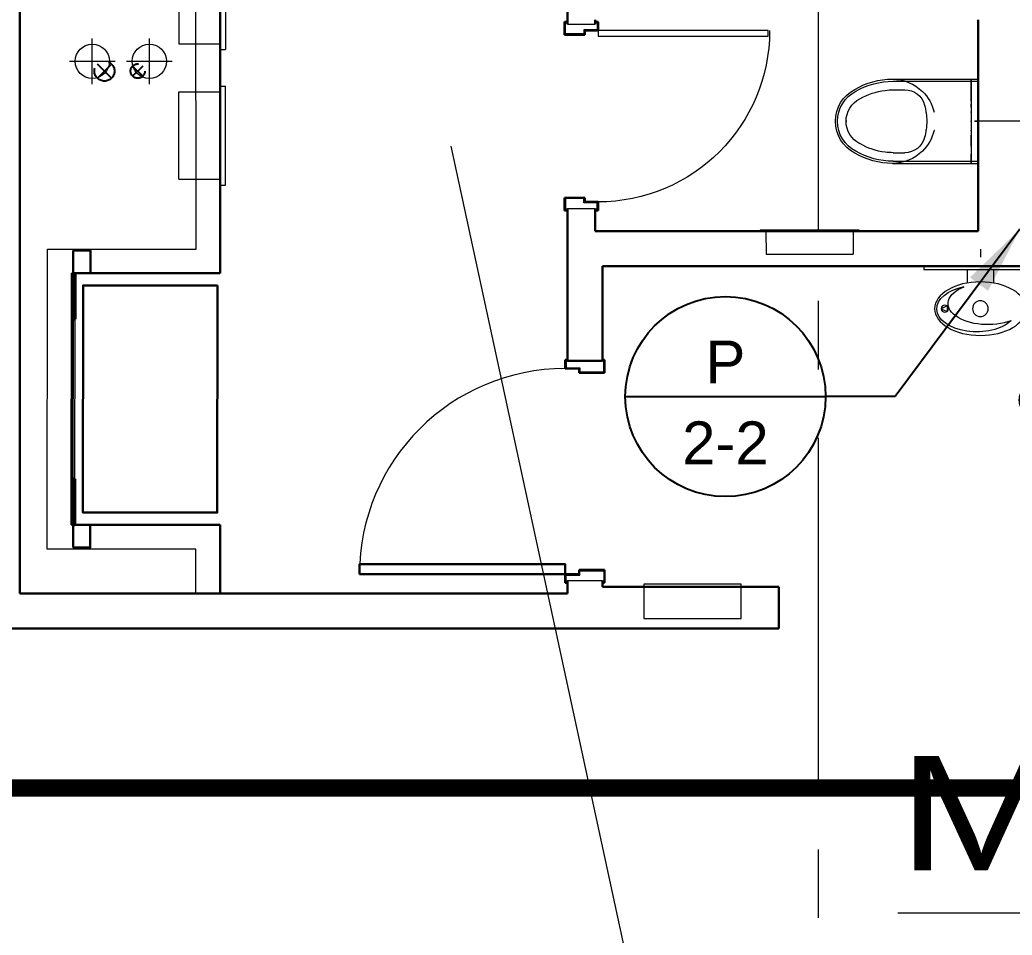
# Model space of a CAD drawing. Header units: inches. Extents: x -26500 to -19632, y -3347 to 2257.
# Drawn here: x -23720.7 to -23547.1, y 490.2 to 650.4 of the extents above; entities that cross this region are included whole.
import ezdxf
from ezdxf import colors
from ezdxf.entities.mleader import LeaderData, LeaderLine
from ezdxf.enums import TextEntityAlignment as Align
from ezdxf.math import Vec2, Vec3

# ---------------------------------------------------------------- set-up
doc = ezdxf.new("R2010")
doc.units = ezdxf.units.IN
doc.header["$LTSCALE"] = 48
doc.header["$MEASUREMENT"] = 0
for name, pattern in [('A105$0$CENTER', [2, 1.25, -0.25, 0.25, -0.25]), ('A105$0$DGN Style 4', [377.27725, 188.5208, -94.2604, 0.235651, -94.2604]), ('A105$0$DGN Style 6', [448.208201, 0.235651, -94.2604, 164.9557, -94.2604, 0.235651, -94.2604]), ('DASHED2', [0.375, 0.25, -0.125]), ('NB - 9th floor_plan$0$HIDDEN2', [0.1875, 0.125, -0.0625])]:
    doc.linetypes.add(name, pattern=pattern)
for name, color, linetype in [('A-Detl-Iden', 5, 'Continuous'), ('A105$0$A-ANNO-IDEN', 8, 'Continuous'), ('A105$0$A-COUNTER', 8, 'Continuous'), ('A105$0$A-DOOR', 8, 'Continuous'), ('A105$0$A-DOOR-FRAM', 8, 'Continuous'), ('A105$0$A-FLOR-PFIX', 8, 'Continuous'), ('A105$0$A-FLOR-SLEEVE', 8, 'Continuous'), ('A105$0$A-FLOR-SPCL', 8, 'Continuous'), ('A105$0$A-GRID-GRDP0-15', 8, 'Continuous'), ('A105$0$A-WALL-FULL-INTR', 8, 'Continuous'), ('A105$0$bc105-11 - Level 30', 8, 'Continuous'), ('NB - 9th floor_plan$0$STWETSTACK', 1, 'NB - 9th floor_plan$0$HIDDEN2'), ('P-Anno', 6, 'Continuous'), ('P-Anno @ 48', 6, 'Continuous'), ('P-Text', 6, 'Continuous'), ('XREF', 7, 'Continuous')]:
    doc.layers.add(name, color=color, linetype=linetype)
doc.styles.add('A105$0$Arial', font='arial.ttf', dxfattribs={"height": 0.076839})
doc.styles.add('MAMEP ANNO', font='arial.ttf', dxfattribs={"height": 0.078125})
doc.styles.get("Standard").update_dxf_attribs({"font": 'simplex.shx'})
doc.dimstyles.new('STANDARD$7', dxfattribs={"dimtxt": 0.18, "dimasz": 0.125, "dimexe": 0.18, "dimexo": 0.06, "dimgap": 0.09, "dimtad": 0, "dimtih": 1, "dimtoh": 1, "dimdec": 4, "dimzin": 0, "dimdsep": 46, "dimtxsty": 'Standard', "dimcen": 0.09, "dimadec": 0, "dimazin": 0, "dimtfac": 1, "dimtdec": 4, "dimtofl": 0, "dimtmove": 0, "dimatfit": 3, "dimfxl": 1, "dimtolj": 1, "dimtzin": 0, "dimarcsym": 0})

# ---------------------------------------------------------------- blocks, each defined once
blk = doc.blocks.new('NB - 9th floor_plan')
at = {"layer": 'NB - 9th floor_plan$0$STWETSTACK', "transparency": 33554687}
for p, q in [((-23704.65, 640.2), (-23707.13, 642.68)), ((-23704.65, 642.68), (-23707.13, 640.2)), ((-23699.19, 640.56), (-23700.96, 642.32)), ((-23699.19, 642.32), (-23700.96, 640.56))]:
    blk.add_line(p, q, dxfattribs=at)
for centre, radius in [((-23705.89, 641.44), 1.75), ((-23700.07, 641.44), 1.25)]:
    blk.add_circle(centre, radius, dxfattribs=at)
blk = doc.blocks.new('Key Note')
at = {"color": 0, "linetype": 'Continuous', "transparency": 16777216}
blk.add_lwpolyline([(-0.09375, -0.09375), (0.09375, -0.09375), (0.09375, 0.09375), (-0.09375, 0.09375)], close=True, dxfattribs=at)
at = {"color": 0, "linetype": 'ByBlock', "transparency": 16777216, "style": 'MAMEP ANNO'}
blk.add_attdef('ID', text='', height=0.10156, dxfattribs=at).set_placement((0, 0), align=Align.MIDDLE_CENTER)
blk = doc.blocks.new('_Dot')
at = {"color": 0, "linetype": 'ByBlock', "lineweight": -2}
blk.add_line((-0.5, 0), (-1, 0), dxfattribs=at)
at = {"color": 0, "linetype": 'ByBlock', "const_width": 0.5}
blk.add_lwpolyline([(-0.25, 0, 1), (0.25, 0, 1)], format="xyb", close=True, dxfattribs=at)
blk = doc.blocks.new('Symbol-RiserTag-Anno')
at = {"color": 0, "linetype": 'ByBlock'}
blk.add_line((-0.1824, 0), (0.1824, 0), dxfattribs=at)
blk.add_circle((0, 0), 0.1824, dxfattribs=at)
at = {"color": 0, "linetype": 'ByBlock', "style": 'MAMEP ANNO'}
for tag, p in [('SYSTEM', (0, 0.0631)), ('NUMBER', (0, -0.0837))]:
    blk.add_attdef(tag, text='', height=0.0781, dxfattribs=at).set_placement(p, align=Align.MIDDLE)
blk = doc.blocks.new('*D772', base_point=(0, 0))
at = {"layer": 'A105$0$A-FLOR-SLEEVE', "linetype": 'Continuous', "lineweight": 0}
for p, q in [((0, -4), (0, 4)), ((-4, 0), (4, 0))]:
    blk.add_line(p, q, dxfattribs=at)
blk = doc.blocks.new('*U771')
at = {"layer": 'A105$0$A-FLOR-SLEEVE', "linetype": 'Continuous', "lineweight": 13}
blk.add_circle((0, 0), 3, dxfattribs=at)
at = {"layer": 'A105$0$A-FLOR-SLEEVE', "linetype": 'Continuous', "lineweight": 0}
blk.add_blockref('*D772', (0, 0), dxfattribs=at)
blk = doc.blocks.new('A105$0$AFWALL_4')
at = {"layer": 'A105$0$A-FLOR-PFIX', "linetype": 'Continuous', "lineweight": 13}
for p, q in [((-15.02, 7.38), (-1.23, 7.38)), ((-14.88, 7), (0, 7)), ((-1.23, 3.52), (-1.23, 7.38)), ((-1.23, 7.38), (0, 7.38)), ((-1.23, 7.38), (-1.23, 5.73)), ((0, 7), (0, 7.38)), ((0, 7.38), (0, 5.92)), ((0, 7), (0, 0)), ((-14.88, 5.5), (-12.83, 5.5)), ((-1.23, 5.73), (-1.23, 5.48)), ((-1.23, 5.48), (-1.23, 4.99)), ((0, 5.92), (0, 5.64)), ((0, 5.64), (0, 5.1)), ((-1.23, 4.99), (-1.23, 4.35)), ((-1.23, 4.35), (-1.23, 3.07)), ((-1.23, 3.52), (-1.23, 3.28)), ((0, 5.1), (0, 4.4)), ((0, 4.4), (0, 3.11)), ((-1.23, 3.28), (-1.23, 2.6)), ((-1.23, 2.84), (-1.23, 3.07)), ((-1.23, 2.63), (-1.23, 2.84)), ((-1.23, 2.45), (-1.23, 2.63)), ((-1.23, 2.6), (-1.23, 1.62)), ((-1.23, 2.45), (-1.23, 1.75)), ((-1.23, 1.75), (-1.23, 0.91)), ((0, 2.92), (0, 3.11)), ((0, 2.74), (0, 2.92)), ((0, 2.59), (0, 2.74)), ((0, 2.59), (0, 1.85)), ((0, 1.85), (0, 0.96)), ((-23.12, 0), (-23.13, 0)), ((-23.09, 0), (-23.12, 0)), ((-23.05, 0), (-23.09, 0)), ((-22.99, 0), (-23.05, 0)), ((-9.14, 1.62), (-9.21, 1.62)), ((-9.05, 0), (-8.95, 0)), ((-8.94, 0), (-9, 0)), ((-8.95, 0), (-8.94, 0)), ((-1.29, 0), (-1.23, 0)), ((-1.23, 1.62), (-1.23, 1.59)), ((-1.23, 1.59), (-1.23, 1.5)), ((-1.23, 1.5), (-1.23, 1.35)), ((-1.23, 1.35), (-1.23, 0.92)), ((-1.23, 0.92), (-1.23, 0.47)), ((-1.23, 0.91), (-1.23, 0)), ((-1.23, 0.47), (-1.23, 0)), ((-1.23, 0), (-1.23, -0.47)), ((-1.23, 0), (-1.23, -0.91)), ((-0.64, 0), (0, 0)), ((0.64, 0), (-0.57, 0)), ((0, 0.96), (0, 0)), ((0, -7), (0, 0)), ((0, 0), (0, -0.96)), ((-9.14, -1.62), (-9.21, -1.62)), ((-7.76, -1.62), (-7.67, -1.62)), ((-7.66, -1.62), (-7.71, -1.62)), ((-7.67, -1.62), (-7.66, -1.62)), ((-1.23, -0.47), (-1.23, -0.92)), ((-1.23, -0.91), (-1.23, -1.75)), ((-1.23, -0.92), (-1.23, -1.35)), ((-1.23, -1.35), (-1.23, -1.5)), ((-1.23, -1.5), (-1.23, -1.59)), ((-1.23, -1.59), (-1.23, -1.62)), ((-1.23, -1.62), (-1.23, -2.6)), ((0, -0.96), (0, -1.85)), ((-1.23, -1.75), (-1.23, -2.45)), ((-1.23, -2.63), (-1.23, -2.45)), ((-1.23, -2.6), (-1.23, -3.28)), ((-1.23, -2.84), (-1.23, -2.63)), ((-1.23, -3.07), (-1.23, -2.84)), ((-1.23, -4.35), (-1.23, -3.07)), ((-1.23, -3.28), (-1.23, -3.52)), ((0, -1.85), (0, -2.59)), ((0, -2.74), (0, -2.59)), ((0, -2.92), (0, -2.74)), ((0, -3.11), (0, -2.92)), ((0, -4.4), (0, -3.11)), ((-1.23, -3.52), (-1.23, -7.38)), ((-1.23, -4.35), (-1.23, -4.99)), ((-1.23, -4.99), (-1.23, -5.48)), ((0, -4.4), (0, -5.1)), ((0, -5.1), (0, -5.64)), ((-14.88, -5.5), (-12.83, -5.5)), ((-1.23, -5.48), (-1.23, -5.73)), ((-1.23, -7.38), (-1.23, -5.73)), ((0, -5.64), (0, -5.92)), ((0, -7.38), (0, -5.92)), ((-15.02, -7.38), (-1.23, -7.38)), ((-14.88, -7), (0, -7)), ((-1.23, -7.38), (0, -7.38)), ((0, -7), (0, -7.38))]:
    blk.add_line(p, q, dxfattribs=at)
at = {"layer": 'A105$0$A-FLOR-PFIX', "linetype": 'Continuous', "lineweight": 13, "extrusion": (0, 0, -1)}
for centre, radius, start, end in [((14.95, -5.73), 13.11, 59.5714, 89.6853), ((14.88, -6), 13, 59.8405, 90), ((14.88, -6), 13, 59.8406, 90.0001), ((15.04, -0.17), 7.54, 90.1427, 134.4461), ((18.75, 0), 6.25, 360, 63.0198), ((18.75, 0), 5.88, 360, 63.119), ((14.88, -6), 11.5, 59.6174, 82.8545), ((14.88, -6), 11.5, 82.8545, 90), ((12.81, 2), 3.5, 89.6441, 166.4342), ((15.04, -0.17), 7.54, 134.4461, 166.2742), ((18.75, 0), 4.38, 360, 63.6571), ((19, 0), 10, 163.6146, 180), ((18.75, 0), 6.25, 296.9802, 360), ((18.75, 0), 5.88, 296.881, 360), ((18.75, 0), 4.38, 296.3429, 360), ((15.04, 0.16), 7.54, 193.7258, 225.5539), ((19, 0), 10, 180, 196.3854), ((12.81, -2), 3.5, 193.5658, 270.3559), ((14.88, 6), 11.5, 277.1455, 300.3826), ((14.95, 5.73), 13.11, 270.3147, 300.4286), ((14.88, 6), 13, 269.9999, 300.1594), ((14.88, 6), 13, 270, 300.1595), ((14.88, 6), 11.5, 270, 277.1455), ((15.04, 0.16), 7.54, 225.5539, 269.8573)]:
    blk.add_arc(centre, radius, start, end, dxfattribs=at)
at = {"layer": 'A105$0$A-FLOR-PFIX', "linetype": 'Continuous', "lineweight": 13}
for p in [(-1.23, 1.62), (-1.23, 0), (0, 0), (-1.23, -1.62)]:
    blk.add_point(p, dxfattribs=at)
blk = doc.blocks.new('*U823')
at = {"layer": 'A105$0$A-FLOR-SPCL', "linetype": 'Continuous', "lineweight": 13}
for p, q in [((-8.63, 0.75), (-8.63, 0.5)), ((-8.63, 0.75), (8.63, 0.75)), ((-8.63, 0.5), (8.63, 0.5)), ((-7.63, 0.5), (-7.62, -3.5)), ((7.63, 0.5), (7.63, -3.5)), ((8.63, 0.75), (8.63, 0.5)), ((-7.62, -3.5), (7.63, -3.5))]:
    blk.add_line(p, q, dxfattribs=at)
blk = doc.blocks.new('*U835')
at = {"layer": 'A105$0$A-FLOR-SPCL', "linetype": 'Continuous', "lineweight": 13}
for p, q in [((1.81, 9.2), (2.75, 9.2)), ((1.81, -8.11), (1.81, 9.2)), ((2.75, -8.11), (2.75, 9.2)), ((-5.44, 8.2), (1.81, 8.2)), ((1.81, -8.11), (2.75, -8.11))]:
    blk.add_line(p, q, dxfattribs=at)
blk = doc.blocks.new('*U834')
at = {"layer": 'A105$0$A-FLOR-SPCL', "linetype": 'Continuous', "lineweight": 13}
for q in [(-3.53, 8.71), (3.72, -6.6)]:
    blk.add_line((-3.53, -6.6), q, dxfattribs=at)
blk.add_blockref('*U835', (1.91, 0.51), dxfattribs=at)
blk = doc.blocks.new('*U849')
at = {"layer": 'A105$0$A-FLOR-SPCL', "linetype": 'Continuous', "lineweight": 13}
for p, q in [((1.81, 8.11), (2.75, 8.11)), ((1.81, 8.11), (1.81, -9.2)), ((2.75, 8.11), (2.75, -9.2)), ((-5.44, -8.2), (1.81, -8.2)), ((1.81, -9.2), (2.75, -9.2))]:
    blk.add_line(p, q, dxfattribs=at)
blk = doc.blocks.new('*U848')
at = {"layer": 'A105$0$A-FLOR-SPCL', "linetype": 'Continuous', "lineweight": 13}
for q in [(3.72, 6.6), (-3.53, -8.71)]:
    blk.add_line((-3.53, 6.6), q, dxfattribs=at)
blk.add_blockref('*U849', (1.91, -0.51), dxfattribs=at)
blk = doc.blocks.new('*U850')
at = {"layer": 'A105$0$bc105-11 - Level 30', "linetype": 'Continuous', "lineweight": 40}
for p, q in [((0.16, 4.02), (-0.16, 4.02)), ((-0.16, 4.02), (-0.16, -4.02)), ((0.16, -4.02), (0.16, 4.02)), ((-0.16, -4.02), (0.16, -4.02))]:
    blk.add_line(p, q, dxfattribs=at)
blk = doc.blocks.new('*U851')
at = {"layer": 'A105$0$bc105-11 - Level 30', "linetype": 'Continuous', "lineweight": 40}
for p, q in [((-0.16, -4.02), (-0.16, 4.02)), ((-0.16, 4.02), (0.16, 4.02)), ((0.16, 4.02), (0.16, -4.02)), ((0.16, -4.02), (-0.16, -4.02))]:
    blk.add_line(p, q, dxfattribs=at)
blk = doc.blocks.new('*U814')
at = {"layer": 'A105$0$A-COUNTER', "linetype": 'Continuous', "lineweight": 30, "extrusion": (-2.06805e-36, -9.37051e-28, -1), "flags": 128}
blk.add_lwpolyline([(-1145.6, -394.9), (-1333.7, -394.9), (-1334, -713), (-1146, -713), (-1145.6, -394.9)], dxfattribs=at)
at = {"layer": 'A105$0$A-DOOR', "linetype": 'Continuous', "lineweight": 0}
blk.add_arc((613, -38), 240, 180, 270, dxfattribs=at)
at = {"layer": 'A105$0$A-DOOR', "linetype": 'Continuous', "lineweight": 0, "extrusion": (0, 0, -1)}
blk.add_arc((-659, -799.2), 288, 90, 180, dxfattribs=at)
at = {"layer": 'A105$0$A-DOOR', "linetype": 'Continuous', "lineweight": 13}
blk.add_3dface([(613, -46), (375, -46), (375, -38), (613, -38)], dxfattribs=at)
at = {"layer": 'A105$0$A-DOOR', "linetype": 'Continuous', "lineweight": 30}
blk.add_3dface([(947, -799.2), (947, -785.2), (659, -785.2), (659, -799.2)], dxfattribs=at)
at = {"layer": 'A105$0$A-DOOR-FRAM', "linetype": 'Continuous', "lineweight": 30}
for p, q in [((613, -26), (613, -38)), ((613, -26), (616, -26)), ((659.8, -26), (656.8, -26)), ((659.8, -44), (659.8, -26)), ((613, -38), (631.8, -38)), ((631.8, -38), (631.8, -44)), ((631.8, -44), (659.8, -44)), ((631.8, -278), (631.8, -272)), ((631.8, -272), (659.8, -272)), ((659.8, -272), (659.8, -290)), ((613, -290), (613, -278)), ((613, -278), (631.8, -278)), ((613, -290), (616, -290)), ((659.8, -290), (656.8, -290)), ((604, -517.2), (604, -499.2)), ((604, -499.2), (607, -499.2)), ((659, -499.2), (656, -499.2)), ((659, -499.2), (659, -511.2)), ((659, -511.2), (639.6, -511.2)), ((639.6, -511.2), (639.6, -517.2)), ((639.6, -517.2), (604, -517.2)), ((604, -793.2), (604, -811.2)), ((639.6, -793.2), (604, -793.2)), ((639.6, -799.2), (639.6, -793.2)), ((659, -799.2), (639.6, -799.2)), ((659, -811.2), (659, -799.2)), ((604, -811.2), (607, -811.2)), ((659, -811.2), (656, -811.2))]:
    blk.add_line(p, q, dxfattribs=at)
at = {"layer": 'A105$0$A-DOOR-FRAM', "linetype": 'Continuous', "lineweight": 13}
for p, q in [((614.2, -27.2), (614.2, -36.8)), ((614.2, -27.2), (616, -27.2)), ((616, -26), (616, -27.2)), ((656.8, -27.2), (656.8, -26)), ((658.6, -27.2), (656.8, -27.2)), ((658.6, -42.8), (658.6, -27.2)), ((614.2, -36.8), (633, -36.8)), ((633, -36.8), (633, -42.8)), ((633, -42.8), (658.6, -42.8)), ((633, -279.2), (633, -273.2)), ((633, -273.2), (658.6, -273.2)), ((658.6, -273.2), (658.6, -288.8)), ((614.2, -288.8), (614.2, -279.2)), ((614.2, -279.2), (633, -279.2)), ((614.2, -288.8), (616, -288.8)), ((616, -290), (616, -288.8)), ((658.6, -288.8), (656.8, -288.8)), ((656.8, -288.8), (656.8, -290)), ((607, -500.4), (607, -499.2)), ((656, -499.2), (656, -500.4)), ((605.2, -516), (605.2, -500.4)), ((605.2, -500.4), (607, -500.4)), ((657.8, -510), (638.4, -510)), ((638.4, -510), (638.4, -516)), ((657.8, -500.4), (656, -500.4)), ((657.8, -500.4), (657.8, -510)), ((638.4, -516), (605.2, -516)), ((638.4, -794.4), (605.2, -794.4)), ((605.2, -794.4), (605.2, -810)), ((638.4, -800.4), (638.4, -794.4)), ((657.8, -800.4), (638.4, -800.4)), ((657.8, -810), (657.8, -800.4)), ((605.2, -810), (607, -810)), ((607, -810), (607, -811.2)), ((656, -811.2), (656, -810)), ((657.8, -810), (656, -810))]:
    blk.add_line(p, q, dxfattribs=at)
at = {"layer": 'A105$0$A-FLOR-PFIX', "linetype": 'A105$0$DGN Style 4', "lineweight": 0}
blk.add_line((-372, -165), (81, -165), dxfattribs=at)
at = {"layer": 'A105$0$A-FLOR-PFIX', "linetype": 'A105$0$DGN Style 6', "lineweight": 0}
blk.add_line((78, -344), (78, -525.3), dxfattribs=at)
at = {"layer": 'A105$0$A-FLOR-PFIX', "linetype": 'Continuous', "lineweight": 13}
for p, q in [((-157, -368), (157, -368)), ((-157, -373), (157, -373)), ((59.5, -373), (59.5, -391.5)), ((96.5, -373), (96.5, -391.5)), ((157, -368), (157, -373)), ((124.6, -423.4), (124.6, -431.4)), ((124.6, -423.4), (132.7, -427.4)), ((132.7, -427.4), (124.6, -431.4))]:
    blk.add_line(p, q, dxfattribs=at)
for centre, radius in [((78, -427.4), 11), ((127.7, -427.4), 5.04)]:
    blk.add_circle(centre, radius, dxfattribs=at)
blk.add_ellipse((78, -427.4), major_axis=(64, 0), ratio=0.585946, dxfattribs=at)
for centre, major_axis, ratio, start_param, end_param in [((83, -427.4), (-56, 0), 0.579895, 0.54426, 4.392868), ((67.6, -420.3), (-55.6, 0), 0.529869, 0.947442, 4.07663)]:
    blk.add_ellipse(centre, major_axis=major_axis, ratio=ratio, start_param=start_param, end_param=end_param, dxfattribs=at)
at = {"layer": 'A105$0$A-FLOR-SPCL', "linetype": 'Continuous', "lineweight": 13}
blk.add_3dface([(413, -813), (549, -813), (549, -861), (413, -861)], dxfattribs=at)
at = {"layer": 'A105$0$A-WALL-FULL-INTR', "linetype": 'Continuous', "lineweight": 30}
for p, q in [((1142, 107), (1141.7, -377.9)), ((656, 36), (656, -29)), ((81, -319), (81, -23)), ((617, -23), (617, -29)), ((617, -287), (617, -319)), ((656, -287), (656, -500.4)), ((617, -319), (81, -319)), ((607, -368), (-607, -368)), ((607, -368), (607, -500.4)), ((1349.7, -377.9), (1141.7, -377.9)), ((1349.7, -377.9), (1350, -730)), ((607, -500.4), (656, -500.4)), ((1350, -730), (1142, -730)), ((1142, -730), (1142, -826)), ((360, -817), (360, -875)), ((607, -817), (360, -817)), ((607, -808.2), (607, -817)), ((656, -808.2), (656, -826)), ((1350, -826), (656, -826)), ((1350, -875), (360, -875))]:
    blk.add_line(p, q, dxfattribs=at)
at = {"layer": 'A105$0$A-WALL-FULL-INTR', "linetype": 'Continuous', "lineweight": 0}
for p, q in [((656, -29), (617, -29)), ((656, -287), (617, -287)), ((656, -808.2), (607, -808.2))]:
    blk.add_line(p, q, dxfattribs=at)
at = {"layer": 'A105$0$A-WALL-FULL-INTR', "linetype": 'Continuous', "lineweight": 30}
for points in [[(1347.5, -345.9), (1347.5, -377.9), (1323.5, -377.9), (1323.5, -345.9)], [(1347.8, -762), (1347.8, -730), (1323.8, -730), (1323.8, -762)]]:
    blk.add_3dface(points, dxfattribs=at)
at = {"layer": 'A105$0$bc105-11 - Level 30', "linetype": 'Continuous', "lineweight": 13}
blk.add_3dface([(1345, -442.7), (1347.7, -442.7), (1348, -665.5), (1345.3, -665.5)], dxfattribs=at)
at = {"layer": 'A105$0$A-FLOR-PFIX', "linetype": 'Continuous', "lineweight": 13, "extrusion": (0, 0, -1), "xscale": 8, "yscale": 8, "zscale": 8}
blk.add_blockref('A105$0$AFWALL_4', (-81, -165), dxfattribs=at)
at = {"layer": 'A105$0$A-FLOR-SPCL', "linetype": 'Continuous', "lineweight": 13, "extrusion": (0, 0, -1), "xscale": 8, "yscale": 8, "zscale": 8}
for name, p in [('*U848', (-1171.7, 13.2)), ('*U834', (-1171.7, -193.5)), ('*U823', (-317, -323))]:
    blk.add_blockref(name, p, dxfattribs=at)
at = {"layer": 'A105$0$bc105-11 - Level 30', "linetype": 'Continuous', "lineweight": 40, "extrusion": (0, 0, -1), "xscale": 8, "yscale": 8, "zscale": 8}
for name, p in [('*U850', (-1346.2, -410.1)), ('*U851', (-1346.6, -697.9))]:
    blk.add_blockref(name, p, dxfattribs=at)
blk = doc.blocks.new('A105')
at = {"layer": 'A105$0$A-ANNO-IDEN', "lineweight": 13, "transparency": 33554687}
blk.add_line((-23567.0737, 494.0961, 0.2066), (-23431.436, 494.0961, 0.2066), dxfattribs=at)
at = {"layer": 'A105$0$A-ANNO-IDEN', "lineweight": 0, "transparency": 33554687, "elevation": 0.2066, "flags": 128}
blk.add_lwpolyline([(-23567.0737, 413.2278), (-23598.7656, 413.2278), (-23645.2569, 628.319)], dxfattribs=at)
at = {"layer": 'A105$0$A-GRID-GRDP0-15', "linetype": 'A105$0$CENTER', "lineweight": 0, "transparency": 33554687}
blk.add_line((-23581.0236, 2113.2362), (-23581.0236, -676.9052), dxfattribs=at)
at = {"layer": 'A105$0$A-WALL-FULL-INTR', "lineweight": 30, "transparency": 33554687}
for p, q in [((-23720.6913, 762.6597), (-23720.6908, 550.0347)), ((-23711.6585, 550.0347), (-23720.6908, 550.0347)), ((-23711.6585, 543.9097), (-23726.8158, 543.9097))]:
    blk.add_line(p, q, dxfattribs=at)
at = {"layer": 'A105$0$A-WALL-FULL-INTR', "lineweight": 0, "transparency": 33554687, "flags": 128}
blk.add_lwpolyline([(-23689.9081, 550.0347), (-23689.9082, 557.7847), (-23715.9125, 557.7847), (-23715.8627, 610.2919), (-23689.8694, 610.2919), (-23689.9053, 662.4097), (-23715.9082, 662.4097), (-23715.9079, 742.9097), (-23689.9083, 742.9097), (-23689.9082, 762.6597)], dxfattribs=at)
at = {"layer": 'A105$0$A-FLOR-SLEEVE', "lineweight": 13, "transparency": 33554687}
for p in [(-23708.0236, 643.1572), (-23698.0236, 643.1572)]:
    blk.add_blockref('*U771', p, dxfattribs=at)
at = {"layer": 'A105$0$A-WALL-FULL-INTR', "lineweight": 30, "transparency": 33554687, "extrusion": (0, 0, -1), "xscale": 0.125, "yscale": 0.125, "zscale": 0.125}
blk.add_blockref('*U814', (23542.9087, 653.2845), dxfattribs=at)
at = {"layer": 'A105$0$A-ANNO-IDEN', "lineweight": 13, "transparency": 33554687, "insert": (-23567.0747, 501.5751, 0.2066), "char_height": 19.999996, "attachment_point": 7, "line_spacing_factor": 0.6, "style": 'A105$0$Arial'}
blk.add_mtext('\\H1x;\\W1.24688;MEN "A"', dxfattribs=at)

msp = doc.modelspace()

# ---------------------------------------------------------------- linework, layer by layer
at = {"layer": 'A-Detl-Iden', "linetype": 'DASHED2', "const_width": 3, "flags": 128}
msp.add_lwpolyline([(-23178.81, 1082.8), (-23840.97, 1082.8), (-23840.97, 515.98), (-23178.81, 515.98), (-23178.81, 1082.8)], close=True, dxfattribs=at)

# ---------------------------------------------------------------- block references
at = {"layer": 'P-Anno @ 48', "xscale": 96, "yscale": 96, "zscale": 96}
msp.add_blockref('Symbol-RiserTag-Anno', (-23597.26, 584.47), dxfattribs=at).add_auto_attribs({'SYSTEM': 'P', 'NUMBER': '2-2'})
at = {"layer": 'XREF', "transparency": 33554467}
msp.add_blockref('A105', (0, 0), dxfattribs=at)
at = {"layer": 'XREF'}
msp.add_blockref('NB - 9th floor_plan', (0, 0), dxfattribs=at)

# ---------------------------------------------------------------- leaders
at = {"layer": 'P-Anno'}
ml = msp.add_multileader_mtext('Standard', dxfattribs=at)
ml.set_content('4"', color=256, style='MAMEP ANNO')
ml.set_leader_properties(color=256, linetype='Continuous')
ml.set_arrow_properties(name='DOT')
ml.build(insert=Vec2(0, 0))
ml.multileader.update_dxf_attribs({"has_dogleg": 0, "text_right_attachment_type": 3, "dogleg_length": 3.84, "arrow_head_size": 6, "scale": 96})
ctx = ml.context
ctx.base_point, ctx.scale, ctx.char_height, ctx.arrow_head_size, ctx.landing_gap_size, ctx.plane_origin = Vec3(-23500.33, 583.87, 0), 96, 9.75, 6, 3.75, Vec3(-23543, 583.87, 0)
ctx.right_attachment = 3
notes = []
notes.append((ctx, [(0, (1, 1, 0), (-23869.33, 583.87, 0), (1, 0), 369, [(0, [(-23543, 583.87, 0)], 0, [])])]))
ctx.mtext.insert, ctx.mtext.flow_direction = Vec3(-23496.58, 588.74, 0), 5
ml = msp.add_multileader_block('Standard', dxfattribs=at)
ml.set_content('Key Note', color=256, scale=96)
ml.set_attribute('ID', '9', width=0)
ml.set_leader_properties(color=256, linetype='Continuous')
ml.build(insert=Vec2(0, 0))
ml.multileader.update_dxf_attribs({"has_dogleg": 0, "text_left_attachment_type": 2, "text_right_attachment_type": 2, "dogleg_length": 3.84, "arrow_head_size": 12, "scale": 96})
ctx = ml.context
ctx.base_point, ctx.scale, ctx.char_height, ctx.arrow_head_size, ctx.landing_gap_size, ctx.plane_origin = Vec3(-23434.78, 537.52), 96, 737.28, 12, 384, Vec3(-23399.7, 564.59)
ctx.left_attachment, ctx.right_attachment = 2, 2
notes.append((ctx, [(0, (1, 1, 0), (-23803.78, 537.52), (1, 0), 369, [(0, [(-23444.72, 564.59), (-23444.72, 537.52)], 0, [])])]))
ctx.block.insert = Vec3(-23425.78, 537.52)
at = {"layer": 'P-Text'}
msp.add_leader([(-23545.74, 613.78), (-23567.54, 584.47), (-23579.75, 584.47)], dimstyle='STANDARD$7', override={"dimscale": 96}, dxfattribs=at)
for ctx, leaders in notes:
    for number, flags, end, landing, length, lines in leaders:
        leader = LeaderData()
        leader.index, (leader.has_last_leader_line, leader.has_dogleg_vector, leader.attachment_direction) = number, flags
        leader.last_leader_point, leader.dogleg_vector, leader.dogleg_length = Vec3(end), Vec3(landing), length
        for number, points, colour, breaks in lines:
            line = LeaderLine()
            line.index, line.vertices, line.color, line.breaks = number, Vec3.list(points), colors.encode_raw_color(colour), breaks
            leader.lines.append(line)
        ctx.leaders.append(leader)

doc.saveas('drawing.dxf')
